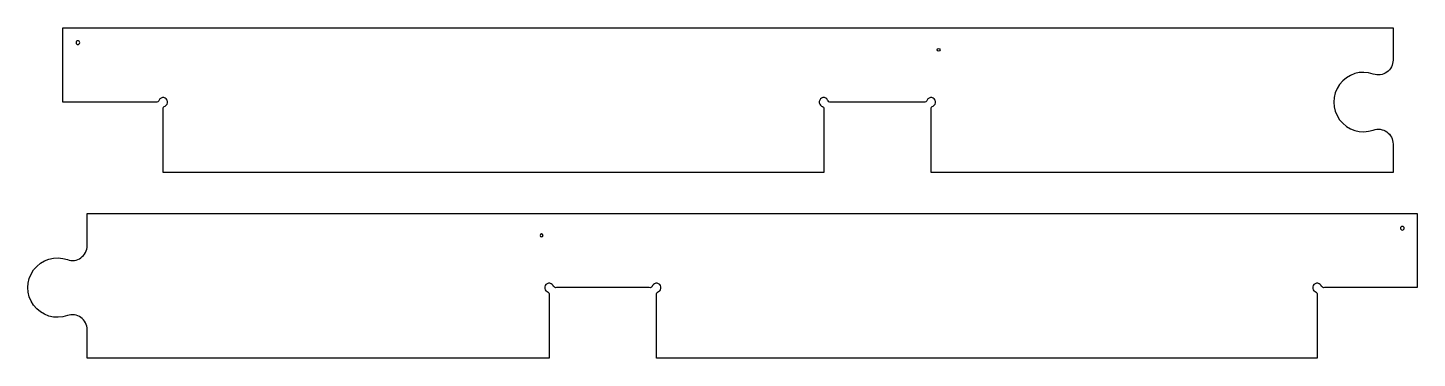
# Model space of a CAD drawing. Extents: x -405 to -218, y -1388 to -1343.
import ezdxf

# ---------------------------------------------------------------- set-up
doc = ezdxf.new("R2010")
doc.units = 0
doc.layers.add('DEFAULT', color=7, linetype='CONTINUOUS')

msp = doc.modelspace()

# ---------------------------------------------------------------- linework, layer by layer
at = {"layer": 'DEFAULT'}
for points in [[(-284.12, -1353.11), (-296.63, -1353.11, -0.414762), (-297.08, -1352.84, 1.375481), (-297.89, -1353.65, -0.414762), (-297.61, -1354.09), (-297.61, -1362.61), (-386.64, -1362.61), (-386.64, -1354.09, -0.414762), (-386.36, -1353.65, 1.375481), (-387.17, -1352.84, -0.414762), (-387.62, -1353.11), (-400.13, -1353.11), (-400.13, -1343.11), (-220.88, -1343.11), (-220.88, -1347.46, -0.517638), (-223.54, -1349.34, 1.414213), (-223.54, -1356.88, -0.517638), (-220.88, -1358.77), (-220.88, -1362.61), (-283.14, -1362.61), (-283.14, -1354.09, -0.414762), (-282.86, -1353.65, 1.375481), (-283.67, -1352.84, -0.414762)], [(-321.12, -1378.11), (-333.63, -1378.11, -0.414762), (-334.08, -1377.84, 1.375481), (-334.89, -1378.65, -0.414762), (-334.61, -1379.09), (-334.61, -1387.61), (-396.88, -1387.61), (-396.88, -1383.77, 0.517638), (-399.54, -1381.88, -1.414213), (-399.54, -1374.34, 0.517638), (-396.88, -1372.46), (-396.88, -1368.11), (-217.63, -1368.11), (-217.63, -1378.11), (-230.13, -1378.11, -0.414762), (-230.58, -1377.84, 1.375481), (-231.39, -1378.65, -0.414762), (-231.11, -1379.09), (-231.11, -1387.61), (-320.14, -1387.61), (-320.14, -1379.09, -0.414762), (-319.86, -1378.65, 1.375481), (-320.67, -1377.84, -0.414762)]]:
    msp.add_lwpolyline(points, format="xyb", close=True, dxfattribs=at)
at = {"layer": 'DEFAULT', "extrusion": (0, 0, -1)}
for centre, radius in [((398.12, -1345.11, -265), 0.25), ((219.63, -1370.11, -265), 0.25), ((335.63, -1371.08, -265), 0.2)]:
    msp.add_circle(centre, radius, dxfattribs=at)
at = {"layer": 'DEFAULT'}
msp.add_circle((-282.13, -1346.08, 265), 0.2, dxfattribs=at)

doc.saveas('drawing.dxf')
